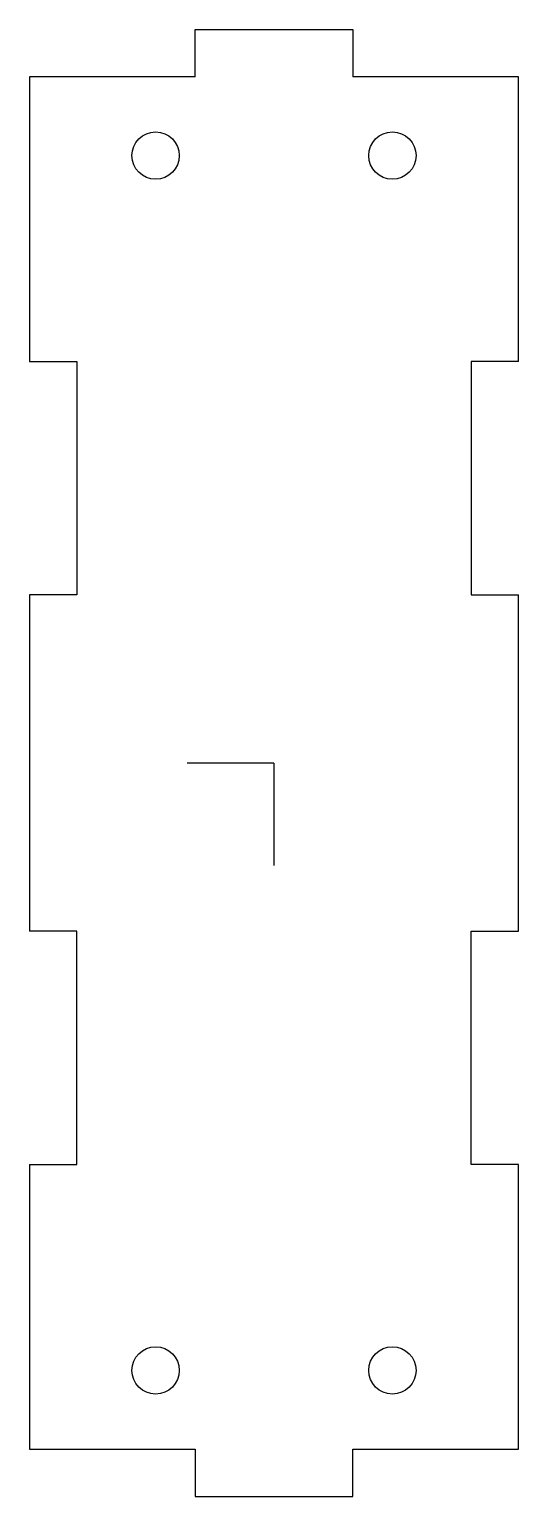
# Model space of a CAD drawing. Header units: millimetres. Extents: x 0 to 31, y -90 to 3.
import ezdxf

# ---------------------------------------------------------------- set-up
doc = ezdxf.new("R2010")
doc.units = ezdxf.units.MM
doc.layers.get('0').update_dxf_attribs({"linetype": 'CONTINUOUS'})

msp = doc.modelspace()

# ---------------------------------------------------------------- linework, layer by layer
for p, q in [((10.5, 0), (10.5, 3)), ((10.5, 3), (20.5, 3)), ((20.5, 3), (20.5, 0)), ((10.5, 0), (0, 0)), ((0, 0), (0, -18.05)), ((31, 0), (20.5, 0)), ((31, -18.05), (31, 0)), ((0, -18.05), (3, -18.05)), ((3, -18.05), (3, -32.85)), ((31, -18.05), (28, -18.05)), ((28, -18.05), (28, -32.85)), ((3, -32.85), (0, -32.85)), ((0, -32.85), (0, -54.15)), ((28, -32.85), (31, -32.85)), ((31, -54.15), (31, -32.85)), ((15.5, -43.5), (10, -43.5)), ((15.5, -43.5), (15.5, -50)), ((3, -54.15), (0, -54.15)), ((3, -68.95), (3, -54.15)), ((28, -54.15), (31, -54.15)), ((28, -68.95), (28, -54.15)), ((0, -68.95), (3, -68.95)), ((0, -68.95), (0, -87)), ((31, -68.95), (28, -68.95)), ((31, -87), (31, -68.95)), ((0, -87), (10.5, -87)), ((10.5, -87), (10.5, -90)), ((20.5, -90), (20.5, -87)), ((20.5, -87), (31, -87)), ((10.5, -90), (20.5, -90))]:
    msp.add_line(p, q)
for centre in [(8, -5), (23, -5), (8, -82), (23, -82)]:
    msp.add_circle(centre, 1.5)

doc.saveas('drawing.dxf')
